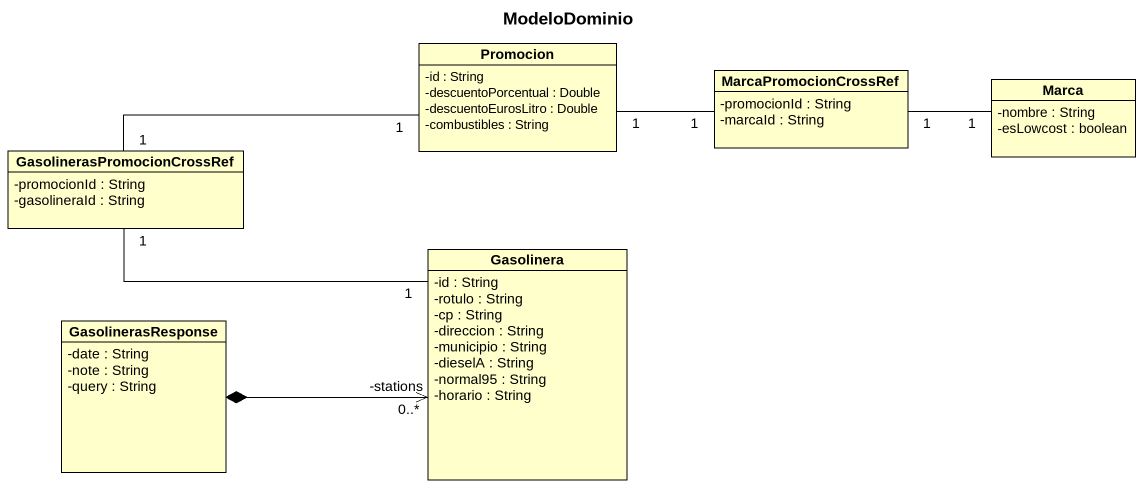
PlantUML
@startuml
title ModeloDominio
hide circle
hide empty members
skinparam classAttributeIconSize 0
class Promocion {
  -id : String
  -descuentoPorcentual : Double
  -descuentoEurosLitro : Double
  -combustibles : String
}
class MarcaPromocionCrossRef {
  -promocionId : String
  -marcaId : String
}
class Marca {
  -nombre : String
  -esLowcost : boolean
}
class GasolinerasPromocionCrossRef {
  -promocionId : String
  -gasolineraId : String
}
class Gasolinera {
  -id : String
  -rotulo : String
  -cp : String
  -direccion : String
  -municipio : String
  -dieselA : String
  -normal95 : String
  -horario : String
}
class GasolinerasResponse {
  -date : String
  -note : String
  -query : String
}
Promocion "1" -right- "1" MarcaPromocionCrossRef
MarcaPromocionCrossRef "1" -right- "1" Marca
GasolinerasPromocionCrossRef "1" -right- "1" Promocion
GasolinerasPromocionCrossRef "1" -right- "1" Gasolinera
GasolinerasResponse *-right-> "0..*\n-stations" Gasolinera
@enduml
